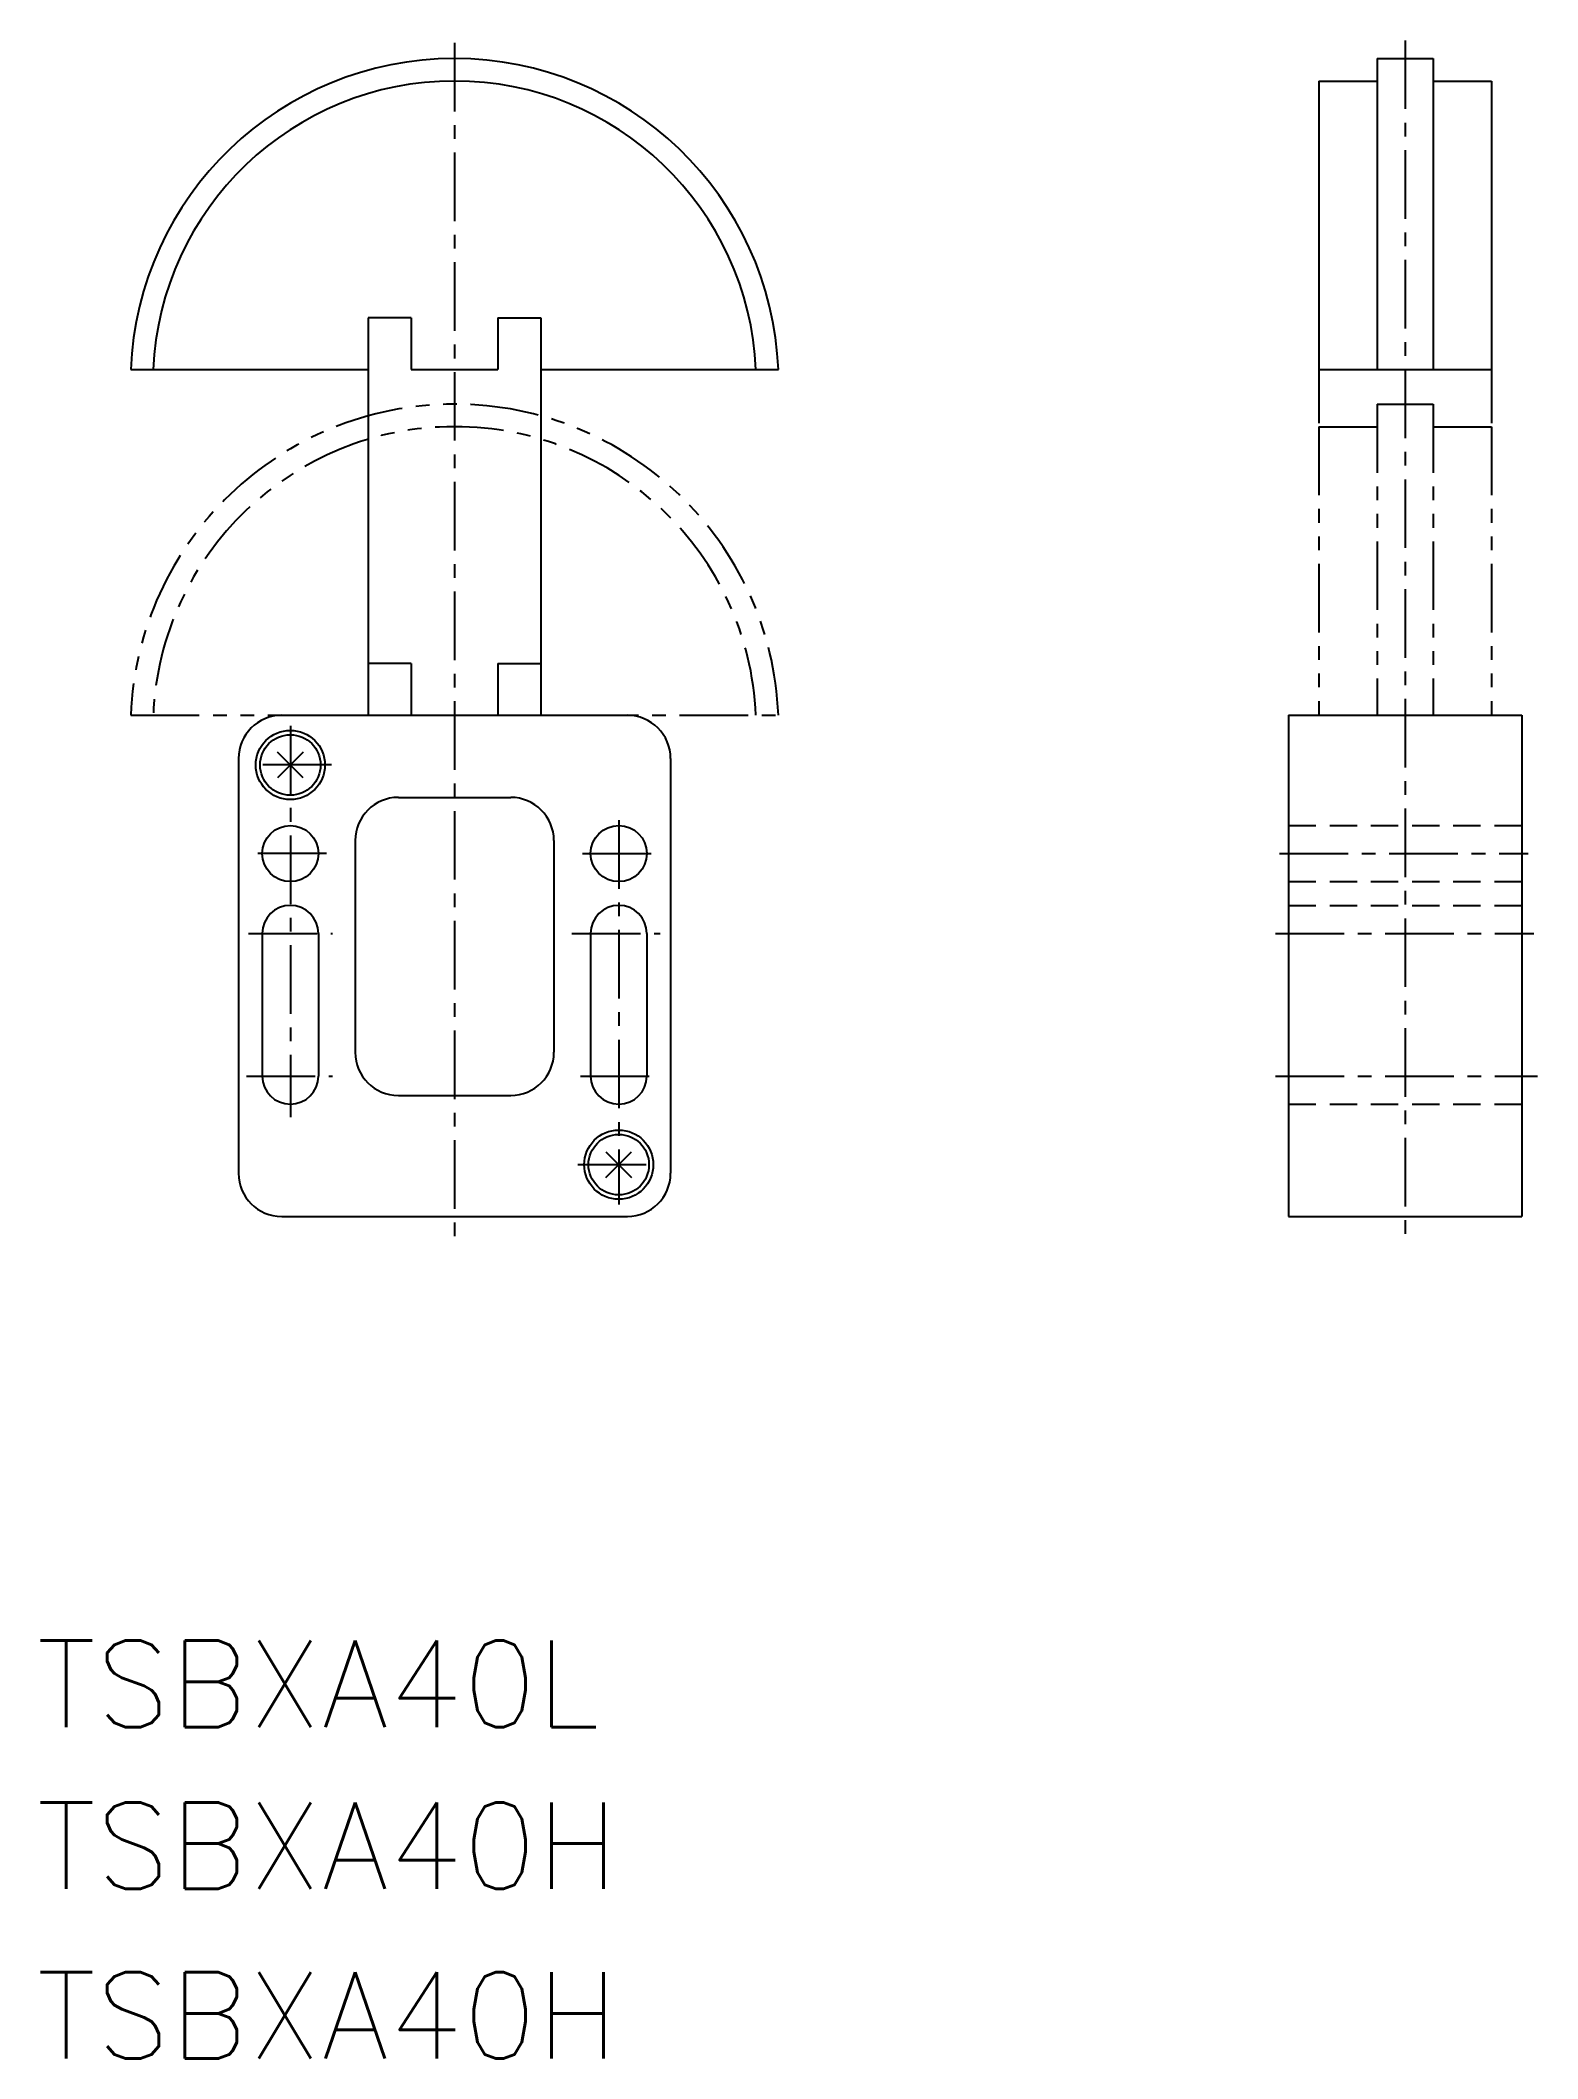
# Model space of a CAD drawing. Extents: x 46 to 219, y 28 to 262.
import ezdxf
from ezdxf.enums import TextEntityAlignment as Align

# ---------------------------------------------------------------- set-up
doc = ezdxf.new("R2010")
doc.units = 0
doc.header["$LTSCALE"] = 0.25
for name, pattern in [('CENTER', [50.8, 31.75, -6.35, 6.35, -6.35]), ('DASHED', [19.05, 12.7, -6.35]), ('PHANTOM', [63.5, 31.75, -6.35, 6.35, -6.35, 6.35, -6.35])]:
    doc.linetypes.add(name, pattern=pattern)
doc.layers.get('0').update_dxf_attribs({"linetype": 'CONTINUOUS'})
doc.layers.add('CENTER', color=1, linetype='CONTINUOUS')
doc.styles.get("Standard").update_dxf_attribs({"font": 'txt.shx', "bigfont": 'bigfont.shx'})

msp = doc.modelspace()

# ---------------------------------------------------------------- linework, layer by layer
at = {"color": 7, "linetype": 'CONTINUOUS'}
for p, q in [((200.74, 259.53), (200.74, 223.53)), ((200.74, 259.53), (207.24, 259.53)), ((207.24, 259.53), (207.24, 223.53)), ((193.99, 256.93), (193.99, 217.33)), ((193.99, 256.93), (200.74, 256.93)), ((207.24, 256.93), (213.99, 256.93)), ((213.99, 256.93), (213.99, 217.33)), ((83.99, 229.53), (83.99, 189.53)), ((88.99, 229.53), (83.99, 229.53)), ((88.99, 229.53), (88.99, 223.53)), ((98.99, 229.53), (103.99, 229.53)), ((98.99, 229.53), (98.99, 223.53)), ((103.99, 229.53), (103.99, 189.53)), ((56.52, 223.53), (83.99, 223.53)), ((88.99, 223.53), (98.99, 223.53)), ((103.99, 223.53), (131.46, 223.53)), ((193.99, 223.53), (213.99, 223.53)), ((73.99, 183.53), (113.99, 183.53)), ((190.49, 183.53), (190.49, 125.53)), ((190.49, 183.53), (217.49, 183.53)), ((217.49, 183.53), (217.49, 125.53)), ((68.99, 178.53), (68.99, 130.53)), ((76.47, 179.27), (73.5, 176.3)), ((76.47, 176.3), (73.5, 179.27)), ((118.99, 178.53), (118.99, 130.53)), ((87.49, 174.03), (100.49, 174.03)), ((82.49, 169.03), (82.49, 144.53)), ((105.49, 169.03), (105.49, 144.53)), ((71.74, 158.28), (71.74, 141.78)), ((78.24, 158.28), (78.24, 141.78)), ((109.74, 158.28), (109.74, 141.78)), ((116.24, 158.28), (116.24, 141.78)), ((87.49, 139.53), (100.49, 139.53)), ((111.5, 130.05), (114.47, 133.02)), ((111.5, 133.02), (114.47, 130.05)), ((73.99, 125.53), (113.99, 125.53)), ((190.49, 125.53), (217.49, 125.53))]:
    msp.add_line(p, q, dxfattribs=at)
at = {"color": 3, "linetype": 'PHANTOM'}
for p, q in [((200.74, 219.53), (200.74, 183.53)), ((200.74, 219.53), (207.24, 219.53)), ((207.24, 219.53), (207.24, 183.53)), ((193.99, 216.93), (193.99, 183.53)), ((193.99, 216.93), (200.74, 216.93)), ((207.24, 216.93), (213.99, 216.93)), ((213.99, 216.93), (213.99, 183.53)), ((88.99, 189.53), (83.99, 189.53)), ((83.99, 189.53), (83.99, 183.53)), ((88.99, 189.53), (88.99, 183.53)), ((98.99, 189.53), (103.99, 189.53)), ((98.99, 189.53), (98.99, 183.53)), ((103.99, 189.53), (103.99, 183.53)), ((56.52, 183.53), (131.46, 183.53))]:
    msp.add_line(p, q, dxfattribs=at)
at = {"color": 3, "linetype": 'DASHED'}
for p, q in [((190.49, 170.78), (217.49, 170.78)), ((190.49, 164.28), (217.49, 164.28)), ((190.49, 161.53), (217.49, 161.53)), ((190.49, 138.53), (217.49, 138.53))]:
    msp.add_line(p, q, dxfattribs=at)
at = {"color": 7, "linetype": 'CONTINUOUS'}
for centre, radius in [((74.99, 177.78), 4), ((74.99, 177.78), 3.5), ((74.99, 167.53), 3.25), ((112.99, 167.53), 3.25), ((112.99, 131.53), 4), ((112.99, 131.53), 3.5)]:
    msp.add_circle(centre, radius, dxfattribs=at)
for centre, radius, start, end in [((93.99, 222.03), 37.5, 2.2924, 177.7076), ((93.99, 222.03), 34.9, 2.4633, 177.5367), ((73.99, 178.53), 5, 90, 180), ((113.99, 178.53), 5, 0, 90), ((87.49, 169.03), 5, 90, 180), ((100.49, 169.03), 5, 0, 90), ((74.99, 158.28), 3.25, 0, 180), ((112.99, 158.28), 3.25, 0, 180), ((87.49, 144.53), 5, 180, 270), ((100.49, 144.53), 5, 270, 0), ((74.99, 141.78), 3.25, 180, 0), ((112.99, 141.78), 3.25, 180, 0), ((73.99, 130.53), 5, 180, 270), ((113.99, 130.53), 5, 270, 0)]:
    msp.add_arc(centre, radius, start, end, dxfattribs=at)
at = {"color": 3, "linetype": 'PHANTOM'}
for radius, start, end in [(37.5, 2.2924, 177.7076), (34.9, 2.4633, 177.5367)]:
    msp.add_arc((93.99, 182.03), radius, start, end, dxfattribs=at)
at = {"layer": 'CENTER', "linetype": 'CENTER'}
for p, q in [((203.99, 261.63), (203.99, 122.93)), ((93.99, 261.35), (93.99, 122.73)), ((74.99, 182.33), (74.99, 137.04)), ((79.74, 177.78), (70.63, 177.78)), ((112.99, 171.39), (112.99, 126.93)), ((79.18, 167.53), (70.77, 167.53)), ((108.8, 167.53), (117.21, 167.53)), ((189.45, 167.53), (218.22, 167.53)), ((70.16, 158.28), (79.88, 158.28)), ((107.56, 158.28), (117.79, 158.28)), ((188.97, 158.28), (218.88, 158.28)), ((69.91, 141.78), (79.88, 141.78)), ((108.56, 141.78), (117.29, 141.78)), ((188.97, 141.78), (219.31, 141.78)), ((108.24, 131.53), (117.35, 131.53))]:
    msp.add_line(p, q, dxfattribs=at)

# ---------------------------------------------------------------- texts
at = {"color": 7, "linetype": 'CONTINUOUS'}
for s, p in [('TSBXA40L', (45.64, 71.45)), ('TSBXA40H', (45.64, 52.73)), ('TSBXA40H', (45.64, 33.08))]:
    msp.add_text(s, height=10, dxfattribs=at).set_placement(p, align=Align.MIDDLE_LEFT)

doc.saveas('drawing.dxf')
